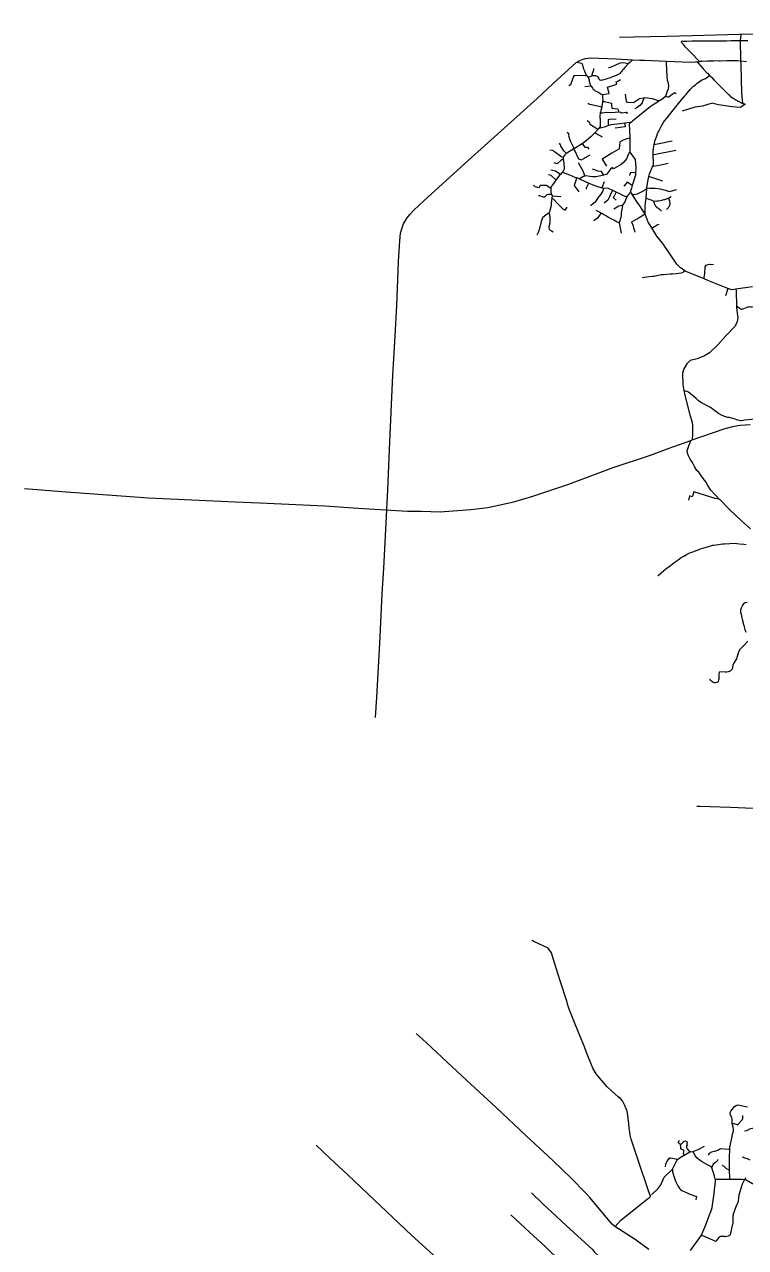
# Model space of a CAD drawing. Header units: inches. Extents: x 170101 to 178921, y 438267 to 453456.
# Drawn here: x 170101 to 173031, y 442234 to 447207 of the extents above; entities that cross this region are included whole.
import ezdxf

# ---------------------------------------------------------------- set-up
doc = ezdxf.new("R2010")
doc.units = ezdxf.units.IN
doc.header["$MEASUREMENT"] = 0

msp = doc.modelspace()

# ---------------------------------------------------------------- linework, layer by layer
for points in [[(172519.3, 447155.6), (172519.3, 447155.6), (172575.4, 447157), (172711.6, 447160.4), (172814.3, 447162.9), (173005.5, 447167.7), (173542.6, 447171.6), (173930.1, 447174.5), (174931.6, 447183.9), (175446.8, 447186.3), (177068.2, 447195.1), (177754.1, 447203.4), (178032.6, 447204.7), (178575.5, 447207.4), (178809.3, 447205.7), (178812, 447205.7), (178812, 447205.7)], [(172843.4, 447057.2), (172836.9, 447064.1), (172815.4, 447086.5), (172798.9, 447103.3), (172787.6, 447115.5), (172778.4, 447126.5), (172772.4, 447133), (172770.6, 447135.3), (172770.7, 447137.9), (172771.7, 447139.1), (172773.9, 447139.6), (172793, 447140), (172813, 447140.4), (172832.9, 447140.7), (172850.9, 447141.1), (172852.9, 447141.1), (172872.9, 447141.1), (172892.9, 447141), (172912.9, 447141), (172925.4, 447140.9), (172933, 447141.1), (172952.9, 447141.4), (172972.9, 447141.7), (172993.3, 447142), (172999, 447142.1), (173000.4, 447142.1), (173010.2, 447142.2), (173023.6, 447142.3), (173039.8, 447142.3)], [(173020.5, 446885.9), (173018.5, 446902.6), (173015.4, 446928.4), (173013.9, 447045.1), (173012.5, 447059.1), (173011.3, 447070.6), (173010.3, 447136.3), (173010.2, 447142.2), (173013.2, 447164.7)], [(171527.9, 444389), (171532.7, 444471.7), (171545.1, 444690.6), (171554.8, 444892), (171560.8, 444997.1), (171569.4, 445154.3), (171577.1, 445315.4), (171583.8, 445479.3), (171588.7, 445570.1), (171593.3, 445691.7), (171598, 445780), (171607, 445939.7), (171614.5, 446065.2), (171618.9, 446204.6), (171620.6, 446243.3), (171625.8, 446328), (171629.5, 446358.6), (171633.9, 446376.7), (171641.6, 446396.4), (171655.3, 446421.6), (171666.4, 446434.5), (171683.5, 446452.4), (171723.6, 446489.9), (171799, 446559.5), (171918, 446666.6), (171968.8, 446713), (172183.8, 446905.9), (172249.5, 446967.7), (172343.3, 447052.4), (172357.8, 447060.4), (172371.4, 447065.7), (172380.4, 447068.6), (172391.3, 447070.9), (172399.7, 447071.8), (172505, 447067.7)], [(172345.3, 447053.5), (172365.1, 447050.3), (172369.6, 447037.5), (172370.9, 447032.8), (172371.7, 447029.5), (172376.9, 447018.4), (172378.5, 447014.2), (172380.7, 447008.3), (172383.4, 447002.5), (172384.4, 447001.1), (172384.9, 447000.3), (172384.9, 447000.3), (172387.5, 446997.9), (172389.3, 446995.1), (172391, 446991.7), (172392.6, 446988.5), (172394.9, 446981.8), (172396.2, 446974.8), (172398.4, 446967.1), (172399.7, 446963.8), (172402.5, 446958), (172403.1, 446957), (172406.2, 446952.4), (172408.9, 446948.6), (172411.1, 446945.5), (172414.3, 446942.8), (172420.5, 446938), (172427.1, 446934.1), (172434.6, 446930.6), (172439.2, 446927.8), (172444.1, 446924.2), (172447.2, 446922.1), (172447.3, 446922), (172449.2, 446920.7), (172449.3, 446920.6), (172450.1, 446915), (172450.4, 446908.3), (172450.6, 446902.2), (172450.2, 446895.8), (172450.2, 446895.5), (172450.2, 446895.2), (172449.8, 446890.2), (172448.6, 446882.9), (172447.5, 446876.6), (172446.4, 446871.3), (172446.2, 446870.4), (172445.5, 446867.1), (172442.7, 446858.1), (172441.1, 446852.6), (172440.2, 446847.7), (172440.1, 446847.5), (172439.8, 446845.7), (172439.6, 446844.5), (172438.8, 446839), (172439.2, 446833), (172439.4, 446828.2), (172439.7, 446821), (172439.8, 446820.3), (172440.3, 446814), (172440.5, 446807.5), (172440.6, 446806), (172439.7, 446792.4), (172434.1, 446784.4), (172431.7, 446780.9), (172430.8, 446780), (172418.7, 446767.1), (172418.5, 446766.9), (172403.2, 446751.5), (172383.6, 446734.6), (172367.6, 446722.6), (172367.4, 446722.5), (172335.6, 446703.5), (172335.2, 446703.2), (172333.5, 446702.2), (172333.4, 446702.1), (172304.3, 446683.5), (172302.6, 446682.2), (172296, 446677.3), (172292.3, 446672.4), (172290.1, 446666.2), (172290.1, 446666.2), (172289.7, 446658.5), (172289.7, 446658.4), (172292, 446644.8), (172293.3, 446619), (172290.5, 446611.1), (172286.9, 446607), (172283.2, 446602.9), (172278.5, 446597.7), (172275.5, 446594.4), (172260.1, 446574.8), (172259.9, 446574.6), (172243.2, 446551.5), (172241.3, 446548.1), (172239.5, 446541.6), (172239.5, 446540.6), (172239.5, 446529.1), (172239.6, 446525.9), (172240.6, 446522.8), (172243.1, 446516.8), (172244.4, 446513.7), (172245.1, 446511.3), (172245.1, 446510.7), (172244.4, 446502.4), (172244.4, 446502.1), (172241.8, 446479.3), (172241.3, 446471.7), (172233.7, 446445.9), (172232.1, 446440.7), (172232, 446440.2), (172221.1, 446433.1), (172205.8, 446420.7), (172200.8, 446406.8), (172192.8, 446372.5), (172188.4, 446361.6), (172182.4, 446351)], [(172384.1, 447069.4), (172391.3, 447070.9), (172399.7, 447071.8), (172505.1, 447067.7), (172571.6, 447063.6), (172601.5, 447062.4), (172621.5, 447061.6), (172708.3, 447058), (172809, 447053.9), (172827.4, 447055), (172835.4, 447055.9)], [(172571.6, 447063.6), (172561.6, 447054.5), (172554.2, 447047.7), (172553.9, 447047.4), (172547.3, 447040.1), (172547.1, 447039.8), (172541, 447032.1), (172533.5, 447024.5), (172532.8, 447023.9), (172530.7, 447021.3), (172526.5, 447015.5), (172524.6, 447012.9), (172520.7, 447008.6), (172518.6, 447006.7), (172515.9, 447004.8), (172508.5, 447001.6), (172502.7, 446999.1), (172500.7, 446998.2), (172490.9, 446994.4), (172483.6, 446991.8), (172480.4, 446990.7), (172467.6, 446986.5), (172464.2, 446985.3), (172455.6, 446982.2), (172448.5, 446980.3), (172444.5, 446979.9), (172444, 446979.9), (172440.4, 446980.2), (172438, 446981.7), (172436.4, 446984.6), (172434.4, 446988.7), (172431.5, 446993.6), (172431.4, 446993.8), (172429.3, 446996.2), (172425.8, 446997.7), (172421.2, 446998.4), (172412.8, 446998.6), (172412.6, 446998.6), (172407.4, 446998.1), (172407.4, 446998.1), (172406.4, 446998.1), (172404.9, 446997.6), (172404.4, 446997.5), (172397.8, 446995), (172394, 446993.1), (172391, 446991.7)], [(172554.2, 447047.7), (172547.8, 447048.9), (172541.3, 447050.2), (172533, 447050.8), (172521.4, 447050.3), (172517.3, 447049), (172487.3, 447034.8), (172481.3, 447032.6), (172474.6, 447030.7)], [(172708.3, 447058), (172708.7, 447048), (172710.7, 446997.4), (172713.2, 446980.7), (172715, 446973.6), (172717.6, 446958.8), (172716.1, 446944.9), (172712.9, 446934.3), (172706, 446916), (172705.4, 446914.2), (172694.3, 446904.5), (172680.8, 446896.2), (172651.6, 446878.2), (172644, 446872.4), (172571.9, 446814), (172567.1, 446810), (172558.6, 446802.7), (172560.2, 446747.9), (172560.2, 446746), (172561.3, 446688.8), (172561.3, 446688.3), (172578.2, 446663.4), (172582.2, 446658.5), (172584.9, 446623.8), (172584.2, 446602.9), (172584, 446594.9), (172570.5, 446552.8), (172567.1, 446542), (172563.9, 446529.1), (172563.5, 446528.3), (172560.4, 446522.8), (172556.2, 446517.7), (172549.9, 446509.3), (172548.7, 446506.9), (172547.2, 446503.9), (172540, 446485.7), (172530.8, 446472.9), (172530.7, 446472.6), (172528.3, 446455.6), (172525.6, 446441.1), (172525.1, 446431.3), (172523.7, 446422.5), (172517.7, 446401), (172517.5, 446400.3), (172518.2, 446393.6), (172519.7, 446386.8), (172521.9, 446378.6), (172525.1, 446358.8)], [(172835.4, 447055.9), (172843.4, 447057.2), (172848.3, 447058.1), (172855, 447058.4), (172874.8, 447059.3), (172878.3, 447059.5), (172880.4, 447059.6), (172901.5, 447060.1), (172912.3, 447060.4), (172924.3, 447059.9), (172928.2, 447059.9), (172954.9, 447060.2), (172976.1, 447060.4), (172981.6, 447060.5), (172998.2, 447060.7), (173012.5, 447059.1), (173034.5, 447056.6)], [(172835.4, 447055.9), (172839.5, 447048.8), (172858.8, 447026.9), (172873.9, 447011.1), (172876, 447009), (172885.2, 446999.7), (172889.5, 446995.3), (172893.4, 446991.3), (172902.5, 446982.2), (172910.8, 446973.7), (172913.2, 446971.3), (172922, 446962.4), (172928.3, 446956), (172929.1, 446955.2), (172934.9, 446949.4), (172939.6, 446944.6), (172943.6, 446940.6), (172945.8, 446938.4), (172946.9, 446937.3), (172949.6, 446934.5), (172951.9, 446932.2), (172953.8, 446930.3), (172955.4, 446928.8), (172956.8, 446927.4), (172958, 446926.3), (172959.1, 446925.3), (172960.2, 446924.3), (172961.2, 446923.3), (172962.2, 446922.4), (172963.2, 446921.5), (172963.6, 446921.2), (172964.2, 446920.7), (172965.2, 446919.8), (172966.2, 446918.9), (172967.2, 446918), (172968.2, 446917.1), (172969, 446916.4), (172977.8, 446909.3), (172979.1, 446908.4), (172980.7, 446907.4), (172982.7, 446906.3), (172983.1, 446906), (172985.1, 446904.8), (172988, 446903.1), (172991, 446901.3), (172994.3, 446899.5), (172997.6, 446897.6), (173000.8, 446895.7), (173003.9, 446894), (173004.6, 446893.6), (173006.8, 446892.4), (173009.3, 446891.1), (173011.5, 446889.9), (173013.5, 446888.9), (173015.3, 446888.1), (173015.9, 446887.8), (173016.9, 446887.3), (173018.5, 446886.7), (173020, 446886.1), (173020.5, 446885.9), (173021.5, 446885.6), (173023.1, 446885.1), (173024.7, 446884.6), (173026.4, 446884.1), (173027.4, 446883.8), (173028.1, 446883.6), (173029.7, 446883.1), (173031.3, 446882.7)], [(172384.9, 447000.3), (172381, 446999.4), (172379.1, 446999.1), (172334.5, 447000.4), (172331.7, 446996.4), (172321.3, 446965.6), (172319.9, 446962.3), (172317.5, 446960.2), (172313.3, 446957.8)], [(172407.4, 446998.1), (172407.7, 447000), (172409, 447009), (172411.3, 447016.3), (172413.7, 447019.6), (172414.6, 447023.3), (172415.1, 447028.5)], [(172447.3, 446922), (172449.9, 446922.5), (172477.2, 446926.9), (172470.6, 446951.8), (172492, 446958.9), (172508.1, 446964.8), (172504.9, 446973.6), (172511.5, 446976.4), (172523.5, 446984)], [(173059.6, 446140.1), (172992.1, 446130.5), (172983.9, 446129.4), (172974.9, 446128.6), (172971, 446129.6), (172959, 446134.2), (172878.4, 446165.8), (172862.4, 446172.5), (172785.7, 446204.5), (172784.2, 446205.6), (172765.2, 446219.4), (172752.3, 446233.1), (172694.7, 446316.3), (172670.6, 446346.8), (172649.6, 446379.8), (172636, 446403.7), (172623.6, 446436.4), (172623.6, 446438), (172623.8, 446470.3), (172626.6, 446502.8), (172629.7, 446539), (172630, 446542.5), (172630, 446542.9), (172634.1, 446569.3), (172638.2, 446589.6), (172640.4, 446600.5), (172644.4, 446609.4), (172646, 446613.1), (172649.5, 446619.4), (172653.2, 446629.5), (172653.7, 446630.8), (172653.8, 446631.1), (172657, 446638.6), (172657.1, 446647.4), (172657.1, 446649), (172656.1, 446672.3), (172655.9, 446674.6), (172655.7, 446678.6), (172655.5, 446682.2), (172655.2, 446685.7), (172655.9, 446694.3), (172656.2, 446698), (172656.7, 446700.7), (172657.2, 446703.6), (172660.3, 446719.7), (172660.3, 446720), (172661, 446723.7), (172661.1, 446724.3), (172661.4, 446726.2), (172661.7, 446727.7), (172662, 446729.5), (172662.6, 446732.9), (172666, 446743.5), (172668.7, 446750.6), (172671.5, 446757.7), (172672, 446759), (172672.5, 446760.4), (172676.3, 446768.8), (172678.5, 446773.7), (172680.8, 446778.7), (172690.7, 446797.7), (172694.3, 446803.6), (172698.2, 446809.8), (172703.4, 446817), (172712.1, 446827.9), (172736.6, 446858.4), (172758.9, 446886.4), (172782.6, 446915.2), (172785.6, 446918.8), (172786.4, 446919.7), (172789.3, 446923.1), (172792.2, 446926.5), (172792.5, 446927), (172800.4, 446936.3), (172806.1, 446943), (172811.5, 446948.6), (172821.2, 446957.7), (172827.1, 446962.5), (172834.7, 446968.4), (172852, 446980.6), (172868.2, 446988), (172871.9, 446990.5), (172885.2, 446999.7)], [(172403.1, 446957), (172401, 446956.8), (172377.8, 446953.9)], [(172706, 446916), (172710.5, 446914.2), (172714.6, 446912.6), (172719.4, 446913.4), (172727.1, 446919.6), (172741.4, 446929.5), (172743.8, 446930.4), (172749.3, 446925.3)], [(172446.4, 446871.3), (172442.2, 446872.3), (172398.5, 446882.2), (172395.9, 446883), (172393.5, 446884.3), (172392.6, 446887.9)], [(172450.2, 446895.2), (172453.8, 446894.4), (172457.5, 446893.6), (172486.3, 446887.2), (172486.3, 446875), (172487.6, 446872), (172487.4, 446866.9), (172512.2, 446864.9), (172515.1, 446853.4), (172515.6, 446851.5)], [(172680.8, 446896.2), (172672.6, 446898.7), (172653, 446904.8), (172621.7, 446908.8), (172617.2, 446908.1), (172599.7, 446905.5), (172576, 446888.9), (172552.1, 446889.6), (172549.1, 446892), (172547.8, 446894.8), (172543.2, 446923.4)], [(172617.2, 446908.1), (172616.3, 446904.1), (172615.3, 446900.2), (172612.5, 446894.9), (172610.3, 446888.3), (172601, 446877.3), (172590.5, 446869.2), (172581.7, 446864.8)], [(173029.7, 446883.1), (173014, 446871.9), (173009, 446870), (172993.2, 446870.4), (172978.2, 446872.6), (172967.5, 446873.5), (172921.1, 446880.4), (172904.7, 446885.3), (172895.3, 446887.1), (172877.2, 446882.3), (172856.2, 446875), (172825.2, 446871), (172773.5, 446854.9)], [(172440.1, 446847.5), (172443, 446847.8), (172449.3, 446848.4), (172465.2, 446850.4), (172485.8, 446848.9), (172515.6, 446851.5), (172517.5, 446851.6), (172522.8, 446850.7), (172526.9, 446847.4), (172546.5, 446850.2), (172548.3, 446850.4), (172548.9, 446843.8)], [(172430.8, 446780), (172426.8, 446782.6), (172401.6, 446798.8), (172399.5, 446800.1), (172397.6, 446809), (172393.3, 446812.1), (172387.2, 446815.6)], [(172567.1, 446810), (172559.8, 446808.9), (172539.7, 446806), (172521.4, 446803.4), (172483.8, 446799.2), (172474.9, 446796.3), (172456.1, 446790.2), (172440.4, 446786.1), (172434.1, 446784.4)], [(172474.9, 446796.3), (172474.6, 446800.3), (172473.5, 446819.7), (172474.8, 446821.4), (172477.6, 446821.8), (172505.1, 446823.1)], [(172539.7, 446806), (172540, 446802.9), (172541.4, 446791.3), (172501.6, 446785.5)], [(172335.2, 446703.2), (172333.6, 446706.1), (172319.1, 446733.5), (172314.1, 446748.7), (172312.6, 446762.1), (172306.8, 446768.6)], [(172418.7, 446767.1), (172421.5, 446765.5), (172448.3, 446749.9)], [(172560.2, 446746), (172555.5, 446744.3), (172548.4, 446741.7), (172537.2, 446738.2), (172531.3, 446736.1), (172521.3, 446730.2), (172520, 446728.1), (172517.1, 446702.2), (172516.1, 446700.6), (172487.2, 446683.4), (172465.5, 446670.4), (172448.9, 446660), (172465.9, 446630.5)], [(172660.3, 446719.7), (172664.5, 446720.5), (172673.7, 446722.1), (172733, 446734.8), (172733.2, 446734.8)], [(172290.1, 446666.2), (172286.1, 446667.9), (172279.9, 446670.5), (172255.1, 446690), (172252, 446692.6), (172247.2, 446694.5), (172235.5, 446696.6)], [(172302.6, 446682.2), (172300.1, 446685.3), (172293.2, 446693.9), (172280.5, 446712.9), (172279.7, 446718.3), (172274.5, 446724.1)], [(172333.5, 446702.2), (172334.8, 446699.4), (172352.8, 446661), (172364.7, 446656.7), (172399.2, 446677.9)], [(172561.3, 446688.8), (172558.3, 446685.7), (172556.2, 446683.6), (172547.5, 446661.4), (172536.6, 446647.5), (172525.4, 446638.2), (172497.5, 446622.2), (172495, 446620.9), (172490.4, 446626.2), (172482.7, 446619.4), (172469.5, 446602.9), (172466.4, 446597.3), (172455.4, 446594.9), (172436.8, 446590.8), (172422.1, 446588), (172409.6, 446587.7), (172397.8, 446589.2), (172383.9, 446591.8), (172378.3, 446590.8), (172378.1, 446590.7), (172372.9, 446588.8), (172359.1, 446581.6), (172355.3, 446579.6)], [(172367.4, 446722.5), (172368.9, 446720.5), (172377.7, 446708.8), (172389.2, 446707.8), (172394.3, 446700.6)], [(172655.8, 446677.6), (172658.9, 446678.2), (172747.1, 446695.7), (172747.6, 446695.8)], [(172289.7, 446658.5), (172285.6, 446657.6), (172283.5, 446657.2), (172265.5, 446640.1), (172252.8, 446644.1)], [(172378.1, 446590.7), (172377.4, 446592.6), (172370.6, 446611), (172351.7, 446645.4)], [(172653.8, 446631.1), (172657, 446631.7), (172686.6, 446636.9), (172716.4, 446643.4)], [(172260.1, 446574.8), (172258.4, 446576.5), (172241.4, 446593.9), (172231, 446595.9), (172230.3, 446596.5)], [(172278.5, 446597.7), (172276.6, 446599), (172258.2, 446611.1), (172239.2, 446614.9)], [(172548.7, 446506.9), (172543.3, 446508.3), (172535.1, 446510.5), (172517.2, 446520.5), (172505.9, 446525.7), (172491.1, 446532.5), (172473.9, 446540.4), (172462.7, 446542.1), (172455, 446540.6), (172448.7, 446541.2), (172447.9, 446541.5), (172418.2, 446551.8), (172393.5, 446562.6), (172362.6, 446576.1), (172355.3, 446579.6), (172354.9, 446579.8), (172344.8, 446583.1), (172341.8, 446584.1), (172317.4, 446594.4), (172305.6, 446598.2), (172297.6, 446601), (172289.9, 446605.3), (172286.9, 446607)], [(172344.8, 446583.1), (172343.9, 446580.4), (172335, 446551.9), (172353, 446526.9)], [(172455.4, 446594.9), (172452.9, 446598.7), (172445.6, 446609.5), (172430.8, 446611.4), (172419, 446616.6), (172408.5, 446619.4)], [(172584.2, 446602.9), (172581, 446603.4), (172564.7, 446605.9), (172561.4, 446599.6), (172559.5, 446593.5)], [(172638.2, 446589.6), (172640.6, 446588.8), (172693.7, 446571.2)], [(172239.5, 446540.6), (172237.3, 446542), (172221.7, 446551.9), (172195.8, 446552.7), (172191.6, 446543.1), (172176.4, 446547.8), (172169.8, 446554.4)], [(172393.5, 446562.6), (172392.6, 446560.7), (172383.9, 446541.9), (172383.9, 446538.3)], [(172455, 446540.6), (172454.4, 446539.2), (172450.9, 446531.3), (172443.1, 446516.9), (172430.4, 446502.3), (172420.6, 446485.2), (172408.4, 446474.8), (172400.6, 446469.7)], [(172447.9, 446541.5), (172448.7, 446543.9), (172457.4, 446568.6)], [(172491.1, 446532.5), (172489.3, 446529.7), (172483.8, 446520.7), (172478.3, 446506.1), (172471, 446492.7), (172456.7, 446480.6)], [(172570.5, 446552.8), (172566.1, 446555.7), (172549.4, 446566.6), (172543.9, 446559.9), (172535.9, 446549.9)], [(172629.7, 446539), (172625.4, 446535.8), (172621.8, 446533), (172609.4, 446526.7), (172601.1, 446522.5), (172591.1, 446517.8), (172584, 446515.8), (172576.4, 446514.9), (172572.1, 446514.4)], [(172630, 446542.9), (172631.9, 446542.8), (172640.9, 446542.1), (172663.5, 446542.2), (172676.1, 446540.6), (172690.1, 446537.8), (172699.6, 446534.9), (172723.6, 446528.3), (172751, 446535.9)], [(172243.1, 446516.8), (172240.5, 446516.5), (172230.2, 446515.6), (172224.2, 446514.7), (172220.6, 446512.3), (172217.2, 446507.6), (172215.2, 446505.6), (172209.2, 446505.5), (172195.2, 446510.1), (172189.3, 446510.9)], [(172244.4, 446502.1), (172246.7, 446500.2), (172248.7, 446498.5), (172267.8, 446477.9), (172290.1, 446456.2), (172298.6, 446451.9), (172306.6, 446463.8)], [(172245.1, 446510.7), (172247.5, 446510.5), (172280.4, 446508.3)], [(172505.9, 446525.7), (172504.4, 446522.8), (172497.5, 446509.8), (172492.5, 446503.4), (172505, 446493.1)], [(172623.6, 446438), (172617, 446447.3), (172598.1, 446474), (172593.1, 446480.5), (172576, 446508.2), (172572.1, 446514.4), (172567.7, 446521.5), (172563.5, 446528.3)], [(172626.6, 446502.8), (172631.9, 446500.1), (172638.2, 446497), (172642.7, 446495.4), (172647.8, 446493.7), (172648.6, 446493.5), (172656.1, 446490.7), (172656.5, 446490.6), (172657.6, 446490.2), (172659.8, 446489.3), (172670.8, 446490.2), (172677, 446490.8), (172685.3, 446492.1), (172686, 446492.2), (172691.8, 446493.5), (172694.8, 446494.2), (172699.6, 446495.3), (172703, 446496.1), (172713, 446499.2), (172713.5, 446499.5), (172717.4, 446501.6), (172717.5, 446501.6), (172728.5, 446507.9)], [(172657.6, 446490.2), (172658, 446486.8), (172658.3, 446485.1), (172660, 446480.7), (172661.3, 446477.3), (172662.3, 446474.8), (172663.1, 446473), (172663.7, 446471.7), (172664.2, 446470.7), (172664.6, 446470), (172665, 446469.3), (172665.4, 446468.7), (172665.9, 446468.1), (172666.3, 446467.6), (172666.7, 446467.1), (172667.1, 446466.6), (172667.5, 446466.2), (172667.9, 446465.8), (172668.2, 446465.5), (172668.6, 446465.2), (172668.9, 446464.9), (172669.3, 446464.6), (172669.7, 446464.3), (172670.2, 446464), (172670.7, 446463.6), (172671.3, 446463.2), (172672, 446462.8), (172672.7, 446462.4), (172673.5, 446461.9), (172674.4, 446461.3), (172675.3, 446460.8), (172676.1, 446460.2), (172677, 446459.7), (172677.8, 446459.1), (172678.5, 446458.6), (172679.3, 446458.1), (172679.9, 446457.5), (172680.5, 446457), (172681.1, 446456.5), (172681.7, 446456), (172682.2, 446455.5), (172682.8, 446454.9), (172683.3, 446454.4), (172683.9, 446453.8), (172684.5, 446453.3), (172685, 446452.7), (172685.6, 446452.1), (172686.2, 446451.5), (172686.8, 446450.9), (172687.4, 446450.3), (172688, 446449.7), (172689.9, 446447.9)], [(172717.4, 446501.6), (172718.2, 446499.3), (172719.2, 446496.5), (172720.5, 446492.3), (172721.5, 446488.9), (172722.3, 446486.2), (172722.8, 446484.1), (172723.1, 446482.5), (172723.3, 446481.2), (172723.4, 446480.2), (172723.5, 446479.3), (172723.5, 446478.5), (172723.5, 446477.7), (172723.5, 446477.1), (172723.4, 446476.5), (172723.3, 446475.9), (172723.1, 446475.2), (172722.9, 446474.6), (172722.7, 446473.9), (172722.5, 446473.2), (172722.2, 446472.4), (172721.9, 446471.6), (172721.6, 446470.7), (172721.2, 446469.9), (172720.8, 446469), (172720.4, 446468.1), (172720, 446467.3), (172719.5, 446466.4), (172719, 446465.6), (172718.6, 446464.8), (172718.1, 446464), (172717.6, 446463.3), (172717.1, 446462.6), (172716.7, 446462), (172716.3, 446461.4), (172715.8, 446460.9), (172715.4, 446460.3), (172715, 446459.9), (172714.6, 446459.4), (172714.1, 446458.9), (172713.7, 446458.4), (172713.1, 446457.9), (172710.4, 446455.3)], [(172232.1, 446440.7), (172232.9, 446438.4), (172233, 446438.1), (172233.1, 446437.6), (172233.2, 446437.2), (172233.3, 446436.8), (172233.4, 446436.5), (172233.5, 446436.2), (172233.6, 446435.9), (172233.7, 446435.6), (172233.8, 446435.4), (172233.8, 446435.1), (172233.9, 446434.9), (172233.9, 446434.6), (172234, 446434.4), (172234.1, 446434.2), (172234.1, 446434), (172234.1, 446433.8), (172234.2, 446433.6), (172234.2, 446433.4), (172234.3, 446433.2), (172234.3, 446433), (172234.4, 446432.8), (172234.4, 446432.6), (172234.4, 446432.4), (172234.5, 446432.2), (172234.5, 446432.1), (172234.5, 446431.9), (172234.6, 446431.7), (172234.6, 446431.5), (172234.6, 446431.4), (172234.7, 446431.2), (172234.7, 446431.1), (172234.7, 446430.9), (172234.7, 446430.7), (172234.8, 446430.6), (172234.8, 446430.4), (172234.8, 446430.3), (172234.8, 446430.1), (172234.8, 446430), (172234.9, 446429.9), (172234.9, 446429.7), (172234.9, 446429.6), (172234.9, 446429.5), (172234.9, 446429.3), (172234.9, 446429.2), (172235, 446429.1), (172235, 446429), (172235, 446428.7), (172235, 446428.6), (172235, 446428.4), (172235.1, 446428.2), (172235.1, 446428.1), (172235.1, 446427.9), (172235.1, 446427.7), (172235.1, 446427.6), (172235.2, 446427.4), (172235.2, 446427.2), (172235.2, 446427), (172235.2, 446426.8), (172235.3, 446426.7), (172235.3, 446426.5), (172235.3, 446426.3), (172235.3, 446426.2), (172235.4, 446426), (172235.4, 446425.9), (172235.4, 446425.7), (172235.4, 446425.6), (172235.5, 446425.4), (172235.5, 446425.3), (172235.5, 446425.1), (172235.5, 446425), (172235.5, 446424.9), (172235.6, 446424.7), (172235.6, 446424.6), (172235.6, 446424.4), (172235.6, 446424.3), (172235.6, 446424.1), (172235.6, 446424), (172235.7, 446423.8), (172235.7, 446423.6), (172235.7, 446423.5), (172235.7, 446423.3), (172235.7, 446423.2), (172235.7, 446423), (172235.8, 446422.8), (172235.8, 446422.6), (172235.8, 446422.5), (172235.8, 446422.3), (172235.8, 446422.1), (172235.8, 446421.9), (172235.8, 446421.7), (172235.8, 446421.5), (172235.8, 446421.4), (172235.8, 446421.2), (172235.8, 446421.1), (172235.8, 446420.9), (172235.8, 446420.6), (172235.8, 446420.4), (172235.9, 446420.2), (172235.9, 446420.1), (172235.9, 446419.9), (172235.9, 446419.6), (172235.9, 446419.5), (172235.9, 446419.3), (172235.9, 446419.2), (172235.9, 446419), (172235.9, 446418.8), (172235.9, 446418.6), (172235.9, 446418.5), (172235.9, 446418.4), (172235.9, 446418.1), (172235.9, 446418), (172235.9, 446417.9), (172235.9, 446417.7), (172235.9, 446417.6), (172235.9, 446417.4), (172235.9, 446417.2), (172235.9, 446417.1), (172235.9, 446417), (172235.9, 446416.7), (172235.9, 446416.6), (172235.9, 446416.5), (172235.8, 446416.3), (172235.8, 446416.1), (172235.8, 446416), (172235.8, 446415.8), (172235.8, 446415.7), (172235.8, 446415.5), (172235.8, 446415.3), (172235.8, 446415.1), (172235.8, 446415), (172235.8, 446414.8), (172235.8, 446414.6), (172235.8, 446414.4), (172235.8, 446414.2), (172235.8, 446414), (172235.8, 446413.8), (172235.8, 446413.6), (172235.8, 446413.4), (172235.8, 446413.2), (172235.8, 446413.1), (172235.8, 446412.9), (172235.7, 446412.7), (172235.7, 446412.5), (172235.7, 446412.3), (172235.7, 446412.1), (172235.7, 446411.9), (172235.7, 446411.8), (172235.7, 446411.6), (172235.7, 446411.5), (172235.7, 446411.3), (172235.7, 446411.1), (172235.7, 446410.9), (172235.7, 446410.8), (172235.7, 446410.6), (172235.7, 446410.4), (172235.7, 446410.2), (172235.7, 446410), (172235.7, 446409.8), (172235.7, 446409.6), (172235.7, 446409.4), (172235.7, 446409.2), (172235.7, 446409), (172235.7, 446408.8), (172235.7, 446408.6), (172235.7, 446408.5), (172235.7, 446408.3), (172235.7, 446408.1), (172235.7, 446407.9), (172235.7, 446407.7), (172235.7, 446407.6), (172235.7, 446407.4), (172235.7, 446407.2), (172235.7, 446407), (172235.7, 446406.8), (172235.7, 446406.6), (172235.7, 446406.5), (172235.7, 446406.3), (172235.7, 446406.1), (172235.7, 446406), (172235.7, 446405.8), (172235.7, 446405.6), (172235.7, 446405.5), (172235.7, 446405.3), (172235.7, 446405.1), (172235.7, 446405), (172235.7, 446404.8), (172235.7, 446404.6), (172235.7, 446404.5), (172235.6, 446404.3), (172235.6, 446404.1), (172235.6, 446404), (172235.6, 446403.8), (172235.6, 446403.6), (172235.6, 446403.5), (172235.6, 446403.3), (172235.6, 446403.1), (172235.6, 446403), (172235.5, 446402.8), (172235.5, 446402.6), (172235.5, 446402.5), (172235.5, 446402.3), (172235.4, 446402.1), (172235.4, 446402), (172235.4, 446401.8), (172235.3, 446401.6), (172235.3, 446401.5), (172235.3, 446401.3), (172235.3, 446401.1), (172235.2, 446400.9), (172235.2, 446400.7), (172235.2, 446400.5), (172235.1, 446400.3), (172235.1, 446400.1), (172235.1, 446400), (172235, 446399.8), (172235, 446399.6), (172234.9, 446399.4), (172234.9, 446399.2), (172234.9, 446399), (172234.8, 446398.9), (172234.8, 446398.8), (172234.8, 446398.6), (172234.8, 446398.5), (172234.8, 446398.4), (172234.7, 446398.3), (172234.7, 446398.1), (172234.7, 446398), (172234.6, 446397.9), (172234.6, 446397.8), (172234.6, 446397.6), (172234.6, 446397.5), (172234.6, 446397.4), (172234.5, 446397.2), (172234.5, 446397.1), (172234.5, 446397), (172234.4, 446396.8), (172234.4, 446396.7), (172234.4, 446396.5), (172234.3, 446396.4), (172234.3, 446396.2), (172234.3, 446396.1), (172234.3, 446395.9), (172234.2, 446395.8), (172234.2, 446395.6), (172234.2, 446395.5), (172234.1, 446395.3), (172234.1, 446395.1), (172234.1, 446395), (172234.1, 446394.8), (172234, 446394.7), (172234, 446394.5), (172234, 446394.3), (172233.9, 446394.2), (172233.9, 446394), (172233.9, 446393.9), (172233.8, 446393.7), (172233.8, 446393.5), (172233.8, 446393.4), (172233.8, 446393.2), (172233.7, 446393), (172233.7, 446392.9), (172233.7, 446392.7), (172233.6, 446392.5), (172233.6, 446392.4), (172233.6, 446392.2), (172233.5, 446392), (172233.5, 446391.9), (172233.5, 446391.7), (172233.4, 446391.5), (172233.4, 446391.4), (172233.4, 446391.2), (172233.4, 446391.1), (172233.3, 446390.9), (172233.3, 446390.7), (172233.3, 446390.6), (172233.2, 446390.4), (172233.2, 446390.2), (172233.2, 446390.1), (172233.1, 446389.9), (172233.1, 446389.7), (172233.1, 446389.6), (172233.1, 446389.4), (172233, 446389.3), (172233, 446389.1), (172233, 446389), (172233, 446388.8), (172232.9, 446388.7), (172232.9, 446388.5), (172232.9, 446388.4), (172232.8, 446388.2), (172232.8, 446388.1), (172232.8, 446388), (172232.8, 446387.8), (172232.8, 446387.7), (172232.7, 446387.5), (172232.7, 446387.4), (172232.7, 446387.3), (172232.7, 446387.1), (172232.6, 446387), (172232.6, 446386.9), (172232.6, 446386.8), (172232.6, 446386.6), (172232.6, 446386.5), (172232.5, 446386.4), (172232.5, 446386.3), (172232.5, 446386.1), (172232.4, 446385.8), (172232.4, 446385.6), (172232.4, 446385.5), (172232.3, 446385.3), (172232.3, 446385.1), (172232.3, 446384.9), (172232.3, 446379.9), (172233.6, 446375.3), (172236.9, 446371.2), (172241.9, 446368.2), (172248.6, 446364)], [(172442.5, 446439.3), (172435.5, 446427.4), (172430, 446420.3), (172419.4, 446413.3), (172414.5, 446409)], [(172517.7, 446401), (172516.7, 446401.3), (172515, 446401.9), (172506.7, 446405.5), (172502.9, 446407.3), (172495.7, 446411), (172489.7, 446414), (172487.2, 446415.1), (172484.8, 446416.4), (172474.6, 446422.1), (172474.2, 446422.3), (172463.7, 446428.6), (172453.3, 446434.9), (172446.6, 446438.9), (172443.4, 446440.7), (172442.7, 446441.1), (172431.8, 446447.2), (172423.6, 446451.4)], [(172530.7, 446472.6), (172528.3, 446471.8), (172516.2, 446467.9), (172496.3, 446456.7)], [(172623.6, 446438), (172620.4, 446435.7), (172615.9, 446432.4), (172599.2, 446421.7), (172590.3, 446416.1), (172583.4, 446412.4), (172573.8, 446407.5), (172567.2, 446405), (172570.8, 446397.9), (172574.1, 446388.7), (172576, 446379), (172579.2, 446369.5), (172581.7, 446362.8)], [(172649.6, 446379.8), (172653.7, 446382.2), (172671.7, 446392.4), (172680.2, 446396)], [(172784.2, 446205.6), (172779, 446201.4), (172775.9, 446199), (172768.8, 446196.7), (172759.3, 446194.8), (172749.1, 446193.4), (172733.6, 446192.1), (172729.4, 446191.8), (172724.1, 446191.9), (172696.1, 446189.9), (172688.4, 446188.9), (172659.6, 446182.7), (172652.1, 446182.1), (172639.4, 446180.9), (172630.4, 446179.9), (172610.3, 446177)], [(172862.4, 446172.5), (172863.3, 446179.1), (172865.2, 446194.3), (172867, 446221.4), (172870.9, 446228.5), (172884.5, 446232.3), (172901, 446231.2)], [(172959, 446134.2), (172949.9, 446103.5)], [(172992.1, 446130.5), (172992.3, 446124.9), (172994.6, 446062.7), (172994.8, 446056.4), (172996.6, 446033.9), (173000, 446013.9), (172997.4, 446000), (172988.8, 445980.1), (172951.4, 445941), (172920.2, 445905.4), (172884.6, 445872.5), (172863.8, 445860.3), (172834.3, 445848.2), (172806.5, 445840.4), (172792.6, 445827.3), (172779.6, 445807.4), (172774.4, 445790), (172776.2, 445742.3), (172780.8, 445718.5), (172784.5, 445700), (172804.8, 445619.9), (172813.8, 445590.7), (172816.1, 445575.7), (172815.4, 445543.4), (172814.8, 445518.3)], [(172994.6, 446062.7), (172999.7, 446059.2), (173009.3, 446052.6), (173013.3, 446050.3), (173016.4, 446049.3), (173023.9, 446052.5), (173038.3, 446057.5), (173042.5, 446059.5), (173044.9, 446060), (173051.8, 446059.5), (173057.9, 446059.6), (173064.3, 446060.1), (173067.2, 446061.2), (173070.7, 446062.7)], [(173096.8, 445605.5), (173028.8, 445597.9), (173014.8, 445595.4), (173010.5, 445595.6), (173005.2, 445597), (172999.2, 445598.7), (172995.2, 445600.1), (172988.5, 445602.7), (172969.9, 445607.5), (172963.9, 445608.6), (172959.1, 445609.5), (172944.9, 445613.7), (172931.1, 445619.6), (172921.3, 445624.9), (172900.1, 445641.9), (172893, 445647.3), (172886.6, 445651), (172851.8, 445669.4), (172848.6, 445671.1), (172838.3, 445678.6), (172830.4, 445686.8), (172798.9, 445712.8), (172793.6, 445715), (172787.4, 445716.7), (172780.8, 445718.5)], [(172493.5, 445405.5), (172644.2, 445455.6), (172716.8, 445482.6), (172808.3, 445515.9), (172814.8, 445518.3), (172849.2, 445530.8), (172948.3, 445564.1), (172985.3, 445573.4), (173009, 445578.4), (173050.2, 445580.8)], [(173050.9, 445156.2), (173015.7, 445188), (172967.7, 445234.2), (172926.7, 445275.2), (172925.5, 445276.5), (172908.2, 445294.3), (172890.3, 445313.9), (172884.5, 445321.4), (172875.9, 445335.9), (172869.5, 445347.4), (172859.1, 445361.3), (172849.3, 445374.6), (172840.6, 445386.7), (172832.5, 445394.2), (172823.9, 445409.8), (172815.2, 445426), (172806.5, 445440.5), (172799, 445453.7), (172795, 445464.1), (172793.8, 445474), (172801, 445494.7), (172808.3, 445515.9)], [(170100.7, 445320.3), (170252.2, 445307.8), (170605.2, 445282.7), (170781.4, 445274.1), (170957.1, 445265.8), (171056.8, 445262.3), (171322, 445249.9), (171457.1, 445240.4), (171657.3, 445228.8), (171713.6, 445228), (171790, 445226.1), (171914.5, 445235.5), (171983.4, 445243.1), (172089.9, 445266.6), (172167.3, 445289.3), (172308.7, 445337.4), (172493.5, 445405.5)], [(172925.5, 445276.5), (172918.1, 445278.1), (172907.6, 445280.4), (172821.5, 445307.5), (172815.2, 445288.8), (172813.4, 445287.3), (172803.9, 445290.1), (172799.1, 445273.3)], [(172674.8, 444965.5), (172676.2, 444966.7), (172708.6, 444994.6), (172711.8, 444997), (172724.3, 445006.2), (172734.2, 445013.8), (172748.9, 445025), (172756.8, 445030.4), (172770.1, 445039.5), (172780.4, 445045.6), (172790.5, 445051.7), (172801.9, 445057.1), (172805.2, 445058.6), (172813.7, 445062.2), (172830.1, 445068.6), (172831.2, 445068.9), (172848.5, 445074.9), (172857.9, 445077.6), (172880.2, 445084.1), (172898.7, 445089.5), (172902.8, 445090.1), (172921.3, 445093.2), (172937.1, 445095.8), (172944.4, 445096.1), (172967.8, 445097.1), (172984.3, 445097.8), (172995.8, 445097), (173006.1, 445096.2), (173023.7, 445094.5), (173033.5, 445093.5)], [(173037.8, 444857.7), (173029.1, 444855), (173022.1, 444851.5), (173017.7, 444844.6), (173015.9, 444840), (173013.4, 444833.5), (173010.9, 444825.9), (173010.7, 444822.8), (173011.2, 444818.1), (173013.3, 444809.6), (173015.6, 444794.5), (173017, 444788.8), (173023.5, 444763.3), (173028.1, 444747.2), (173031.8, 444736.5)], [(173040.8, 444700.1), (173024.3, 444682.5), (173014.1, 444673.3), (173007, 444664.3), (173000.9, 444651.2), (172994.9, 444627.6), (172981.6, 444609), (172979.9, 444602.6), (172978.2, 444593.1), (172976.2, 444586), (172974.5, 444582.6), (172968.1, 444578.1), (172960.6, 444575), (172954.6, 444573.9), (172948.1, 444573.3), (172927, 444575), (172924.6, 444574.1), (172923.3, 444571.9), (172922.5, 444566.8), (172922.4, 444561.6), (172922.8, 444554.9), (172923.1, 444549.8), (172922.6, 444544.8), (172921.7, 444540.9), (172920.4, 444535.5), (172919.6, 444534.3), (172917.6, 444533.2), (172914.2, 444532.4), (172907.7, 444531), (172903.4, 444530.7), (172900.7, 444531.4), (172897.7, 444532.9), (172894, 444536), (172889.8, 444539.8), (172886.3, 444544.9)], [(172833.4, 444028.6), (172844.7, 444028.4), (172969.8, 444025.5), (173244.7, 444012.5)], [(172500.8, 442319.7), (172522.4, 442344.1), (172632.4, 442432.3), (172641, 442437.8), (172645, 442441.5), (172644.4, 442443.1), (172638.5, 442460.4), (172592.9, 442594), (172565.9, 442675.6), (172562.8, 442691.1), (172561.1, 442703), (172558.3, 442719.4), (172556.1, 442736.7), (172552.1, 442771.6), (172549.6, 442788.8), (172540.8, 442811.5), (172535.6, 442823.2), (172531.6, 442830.2), (172522.9, 442839.6), (172513.5, 442847), (172499.4, 442858.7), (172486.2, 442871), (172469.1, 442887.5), (172430.9, 442932.1), (172424.1, 442941.1), (172410.9, 442963.2), (172385.1, 443026.9), (172376.2, 443050.5), (172363.1, 443083.1), (172338, 443142.7), (172313.7, 443203.3), (172307.7, 443223.9), (172306.8, 443231.9), (172278.1, 443318.5), (172253.8, 443395.5), (172242.8, 443432.1), (172229.3, 443451.8), (172170.4, 443479.2), (172164.5, 443482.4), (172164.1, 443482)], [(172638.1, 442226.1), (172582.6, 442266.3), (172500.1, 442320.1), (172488.9, 442329.7), (172458, 442366.4), (172398.6, 442437.8), (172381.2, 442456.5), (172322.7, 442516.3), (172248.8, 442586.2), (172137.6, 442689.7), (172017.6, 442803.8), (171897.7, 442915), (171819.5, 442987.3), (171733.6, 443068.6), (171692.5, 443105.1)], [(172966.6, 442511.5), (172966.6, 442516.6), (172966.4, 442549.4), (172966.1, 442601.8), (172967.4, 442632.5), (172967.8, 442642.7), (172972.4, 442666.5), (172976.1, 442685.8), (172977.8, 442695.7), (172981.6, 442708.9), (172981.9, 442713.4), (172981.3, 442724.1), (172977.2, 442738.4), (172977, 442739), (172976.6, 442756.2), (172975.4, 442761.3), (172969.6, 442773.9), (172968.9, 442777.1), (172968.6, 442780), (172969.1, 442783), (172969.6, 442785.9), (172971.3, 442789), (172976.1, 442795.6), (172986.6, 442807.9), (172992.6, 442812), (173000.4, 442813.9), (173006.8, 442813.2), (173039.3, 442806.4)], [(172977, 442739), (172979.1, 442738.9), (172982.8, 442738.9), (172996.8, 442734.1), (172998.6, 442733.7), (172999.5, 442733.8), (173000.1, 442734.3), (173018.9, 442754.6), (173019.3, 442755.9), (173019.4, 442758.9), (173019.5, 442761.7), (173019.7, 442763.3), (173020.4, 442767.1), (173020.5, 442770.7)], [(173073.3, 442680), (173071.3, 442698.8), (173067.9, 442720.2), (173051.4, 442717), (173044.2, 442714.4), (173042.3, 442711.8), (173036.8, 442709.5), (173036.2, 442709.3), (173027.1, 442707.3)], [(172781.8, 442609.8), (172780.9, 442611.5), (172778.7, 442615.6), (172780.9, 442622.1), (172780.7, 442625.5), (172780.8, 442630.8), (172775.6, 442631.9), (172772.1, 442632.9), (172769.6, 442634.8), (172768.5, 442635.9), (172768.1, 442637.6), (172768.5, 442642.9), (172767.8, 442644.9), (172767.1, 442648.3), (172767.2, 442652.3), (172767.2, 442652.5), (172767.2, 442653.7), (172763.6, 442656.2), (172761.9, 442657.4), (172760.4, 442659.1), (172757.8, 442662), (172762.4, 442671.2)], [(172806.5, 442623.8), (172803.6, 442626.8), (172793.8, 442637.3), (172792.9, 442639.6), (172792.4, 442643.4), (172792.6, 442648.2), (172795.2, 442651.9), (172793.3, 442655.9), (172794.7, 442662.3), (172792.9, 442664.3), (172789.4, 442666), (172785.4, 442666.9), (172782.1, 442665.8), (172777.8, 442662.9), (172774.5, 442660.5), (172767.2, 442652.5)], [(171285.8, 442650.1), (171343.3, 442596.5), (171414.4, 442529.7), (171521.3, 442428.9), (171674, 442285.2), (171836.7, 442137.3), (171858.3, 442112), (171942.9, 442033.2), (172088.6, 441896.6), (172216.8, 441775.8)], [(172648.8, 442448.4), (172676.1, 442473.8), (172686.5, 442489.5), (172700.3, 442520.2), (172733.5, 442552.2), (172733.8, 442552.5), (172753.8, 442590.9), (172754.3, 442591.9), (172764.7, 442600.6), (172781.8, 442609.8), (172782.2, 442610), (172805, 442623.7), (172806.5, 442623.8), (172815, 442624.3), (172817.9, 442625.4), (172838.3, 442633.1), (172864.8, 442646.2)], [(172807.7, 442222.1), (172851.5, 442284.4), (172851.7, 442284.8), (172858.1, 442297.7), (172869.2, 442326.6), (172885.2, 442367.9), (172893.2, 442387.9), (172896, 442396.8), (172902.9, 442453.4), (172904.9, 442469.3), (172909.2, 442502.5), (172908.4, 442510.5), (172908, 442513.7), (172905.1, 442524.3), (172900, 442542.5), (172894.2, 442559), (172892.7, 442563.1), (172873.1, 442572.5), (172854.7, 442583.3), (172842.7, 442590.6), (172833.6, 442598.8), (172828, 442606), (172822.3, 442615.5), (172818.3, 442624.6), (172817.9, 442625.4)], [(172967.4, 442632.5), (172963.1, 442632.9), (172929.9, 442635.8), (172917.9, 442628.6), (172903.2, 442624.2), (172892.2, 442621.8), (172883.7, 442617.1), (172878.5, 442609.9)], [(172753.8, 442590.9), (172751.1, 442592.1), (172748.8, 442593.2), (172725.5, 442597.6), (172721.4, 442597.9), (172718.8, 442596.9), (172712.1, 442586.6), (172706.4, 442573.5), (172704.3, 442562.6)], [(172894.2, 442559), (172896.3, 442564.4), (172897, 442566), (172897.9, 442568.4), (172899.7, 442571.9), (172902.4, 442576.5), (172909.4, 442581.3), (172912, 442583.3), (172914, 442585.3), (172917, 442588.5), (172920.4, 442593.4)], [(172966.4, 442549.4), (172954.2, 442554.7), (172944.2, 442563.7), (172936.5, 442567.5)], [(173050.5, 442589.5), (173046.7, 442591.4), (173039.6, 442594.9), (173028.5, 442597.6), (173022.3, 442600.9), (173017.6, 442602.2)], [(172733.5, 442552.2), (172733.6, 442551.2), (172734.8, 442542.2), (172737.6, 442528.8), (172746.9, 442504.1), (172753.1, 442490), (172756.2, 442484.6), (172764.3, 442473), (172766.8, 442470.7), (172772.6, 442466.6), (172796, 442455.5), (172804.4, 442451.6), (172831.4, 442441.3), (172828.7, 442428.9)], [(173028.4, 442509.4), (173024.7, 442505.6), (173017.3, 442491.4), (173013.5, 442477.9), (173007.1, 442457), (173004.3, 442446.9), (173002.9, 442439.7), (173002, 442433.2), (173001.4, 442425.1), (173000.5, 442420), (172997.9, 442414.7), (172992.2, 442399.3), (172985.1, 442380.9), (172981, 442369.5), (172979.9, 442360.7), (172979.5, 442352.2), (172979.5, 442341.8), (172978.8, 442335.4), (172974, 442311.9), (172970, 442293.2), (172968.1, 442286.3), (172965.6, 442282.6), (172961.1, 442280.3), (172955, 442279.1), (172950.2, 442278.4), (172945.1, 442278.7), (172936.9, 442279.5), (172932.2, 442279.7), (172928.7, 442279), (172925.2, 442276.9), (172921.8, 442273.6), (172913, 442262.7), (172911.5, 442260), (172910.2, 442259.3), (172907.9, 442259.9), (172857.5, 442282.3), (172851.7, 442284.8)], [(173373.4, 442446), (173363.5, 442458.2), (173343.6, 442482.9), (173336.6, 442484.7), (173244.6, 442483.1), (173154.1, 442482.4), (173147.3, 442481.9), (173135, 442481.1), (173111.7, 442483), (173094.9, 442483.8), (173081.4, 442486.1), (173070.3, 442489.5), (173059.8, 442493.7), (173033.3, 442507.6), (173029.2, 442509.1), (173028.4, 442509.4), (173027.7, 442509.7), (173019, 442511.2), (172984.9, 442511.5), (172966.6, 442511.5), (172939.4, 442511.5), (172914.2, 442510.7), (172908.4, 442510.5)], [(173029.2, 442509.1), (173030, 442512.7), (173031.6, 442519.5)], [(172160.8, 442456.6), (172207.8, 442412), (172263.2, 442359.9), (172302.3, 442324), (172364.2, 442267), (172407.2, 442227.2), (172417.2, 442216), (172461.9, 442175.3), (172507.2, 442134.2), (172531.5, 442111.8)], [(172077.1, 442367.6), (172117, 442331), (172168.9, 442282.4), (172216.3, 442238.6), (172239.9, 442215.9), (172319.3, 442142), (172350.4, 442113.8), (172434.7, 442034.5), (172447.3, 442021.8)]]:
    msp.add_lwpolyline(points)

doc.saveas('drawing.dxf')
